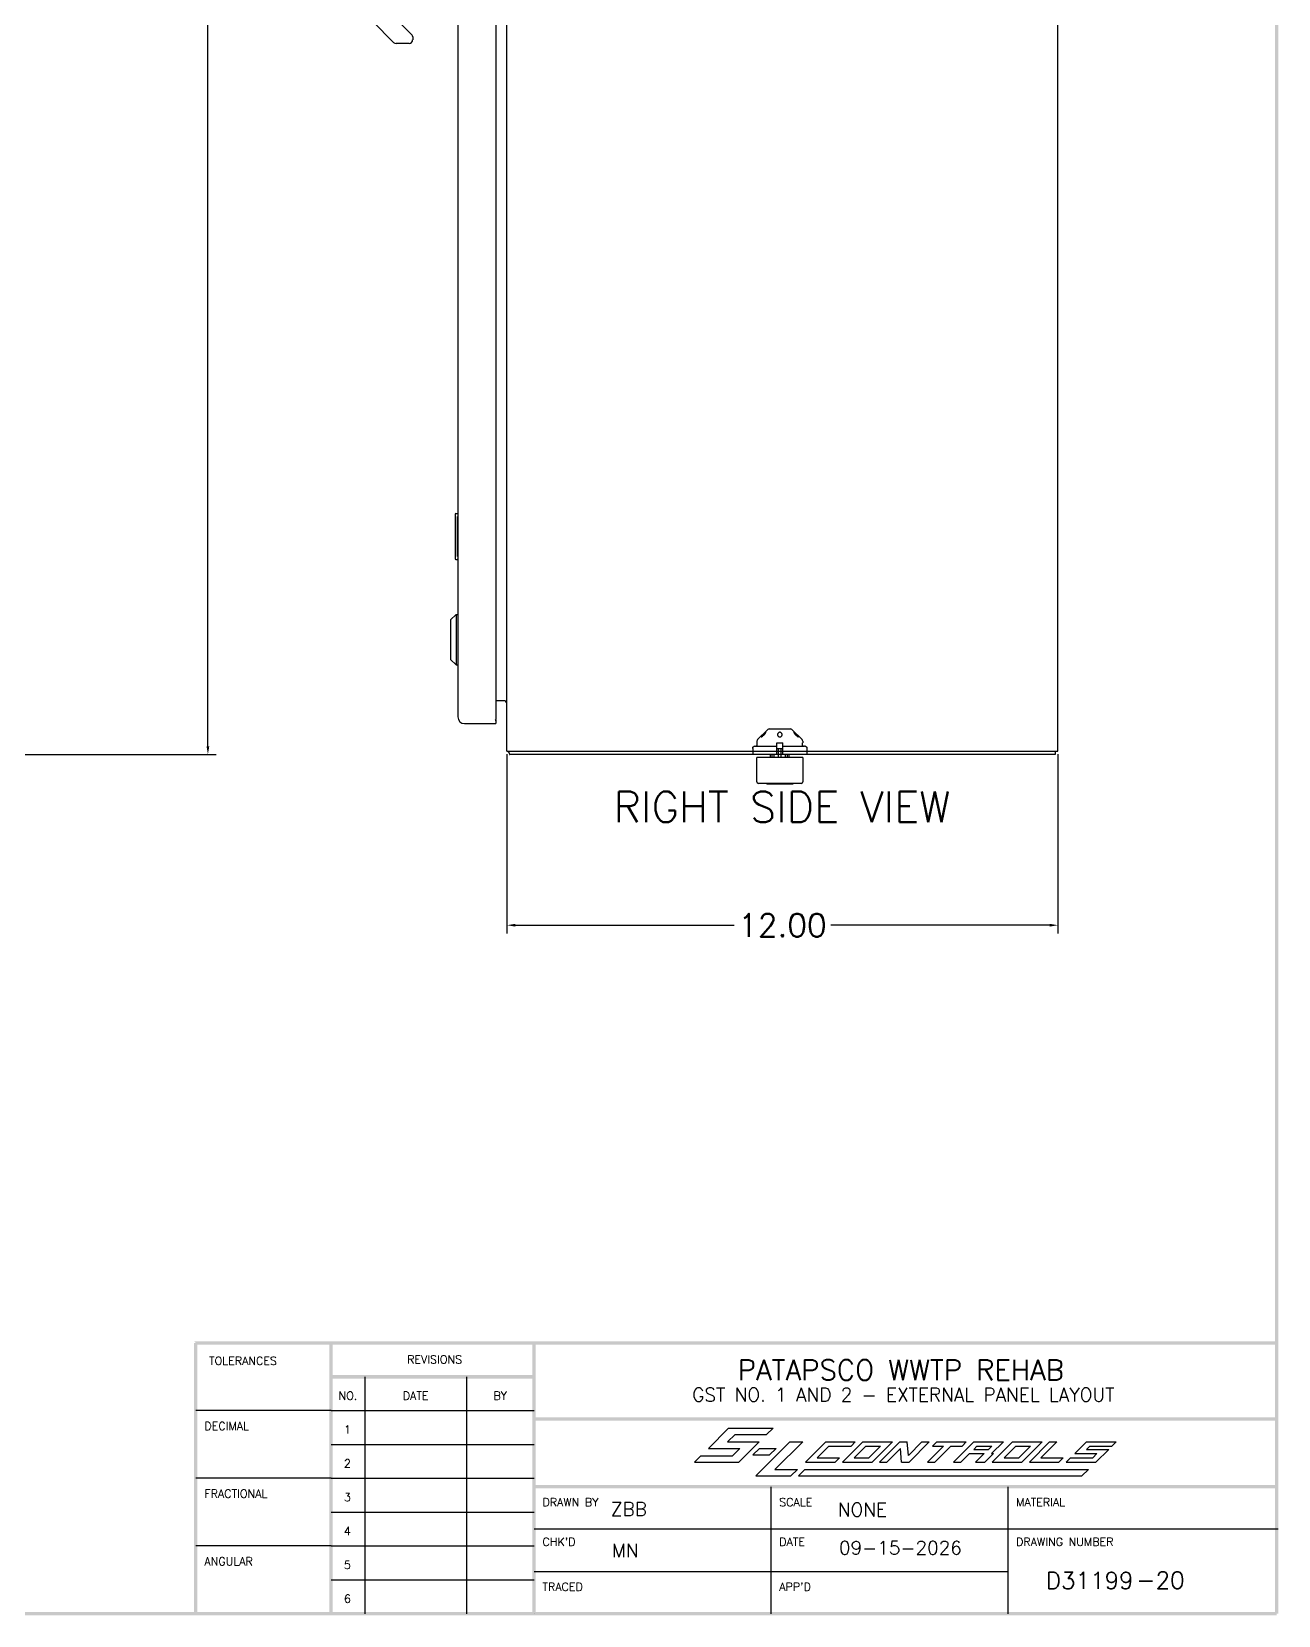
# Model space of a CAD drawing. Header units: inches. Extents: x 0 to 99.9, y 0 to 66.6.
# Drawn here: x 72.75 to 99.9, y 0 to 34.49 of the extents above; entities that cross this region are included whole.
import ezdxf
from ezdxf.enums import TextEntityAlignment as Align

# ---------------------------------------------------------------- set-up
doc = ezdxf.new("R2010")
doc.units = ezdxf.units.IN
doc.header["$MEASUREMENT"] = 0
doc.layers.add('PSYMS', color=7, linetype='Continuous')
doc.styles.add('ROMANS', font='ROMANS')
doc.styles.get("Standard").update_dxf_attribs({"font": 'romans.shx'})
doc.dimstyles.get("Standard").update_dxf_attribs({"dimtxt": 0.18, "dimasz": 0.18, "dimexe": 0.18, "dimexo": 0.0625, "dimgap": 0.09, "dimtad": 0, "dimtih": 1, "dimtoh": 1, "dimdec": 4, "dimzin": 0, "dimdsep": 46, "dimtxsty": 'Standard', "dimcen": 0.09, "dimadec": 0, "dimazin": 0, "dimtfac": 1, "dimtdec": 4, "dimtofl": 0, "dimtmove": 0, "dimatfit": 3, "dimfxl": 1, "dimtolj": 1, "dimtzin": 0, "dimarcsym": 0})

# ---------------------------------------------------------------- blocks, each defined once
blk = doc.blocks.new('LOGO')
at = {"color": 4}
for p, q in [((1.288, 0.284), (1.438, 0.432)), ((1.43, 0.331), (1.485, 0.386)), ((1.438, 0.432), (1.766, 0.432)), ((1.485, 0.386), (1.718, 0.386)), ((1.718, 0.386), (1.766, 0.432)), ((1.288, 0.284), (1.521, 0.284)), ((1.43, 0.331), (1.663, 0.331)), ((1.466, 0.229), (1.521, 0.284)), ((1.513, 0.182), (1.663, 0.331)), ((1.617, 0.237), (1.665, 0.284)), ((1.617, 0.237), (1.74, 0.237)), ((1.638, 0.081), (1.891, 0.331)), ((1.665, 0.284), (1.788, 0.284)), ((1.74, 0.237), (1.788, 0.284)), ((1.78, 0.128), (1.986, 0.331)), ((1.891, 0.331), (1.986, 0.331)), ((1.185, 0.182), (1.232, 0.229)), ((1.185, 0.182), (1.513, 0.182)), ((1.232, 0.229), (1.466, 0.229)), ((1.78, 0.128), (1.946, 0.128)), ((1.898, 0.081), (1.946, 0.128)), ((1.953, 0.081), (2, 0.128)), ((2, 0.128), (2.176, 0.128)), ((2.169, 0.128), (4.097, 0.128)), ((4.049, 0.081), (4.097, 0.128)), ((1.638, 0.081), (1.898, 0.081)), ((1.953, 0.081), (4.049, 0.081))]:
    blk.add_line(p, q, dxfattribs=at)
at = {"color": 6}
for p, q in [((2.005, 0.182), (2.155, 0.331)), ((2.092, 0.214), (2.179, 0.3)), ((2.155, 0.331), (2.374, 0.331)), ((2.179, 0.3), (2.343, 0.3)), ((2.279, 0.182), (2.429, 0.331)), ((2.343, 0.3), (2.374, 0.331)), ((2.365, 0.214), (2.452, 0.3)), ((2.429, 0.331), (2.648, 0.331)), ((2.452, 0.3), (2.561, 0.3)), ((2.475, 0.214), (2.561, 0.3)), ((2.498, 0.182), (2.648, 0.331)), ((2.552, 0.182), (2.702, 0.331)), ((2.607, 0.182), (2.707, 0.282)), ((2.702, 0.331), (2.757, 0.331)), ((2.716, 0.182), (2.707, 0.282)), ((2.766, 0.232), (2.757, 0.331)), ((2.766, 0.232), (2.866, 0.331)), ((2.771, 0.182), (2.921, 0.331)), ((2.866, 0.331), (2.921, 0.331)), ((2.908, 0.182), (3.026, 0.3)), ((2.944, 0.3), (2.976, 0.331)), ((2.944, 0.3), (3.026, 0.3)), ((2.962, 0.182), (3.081, 0.3)), ((2.976, 0.331), (3.194, 0.331)), ((3.081, 0.3), (3.163, 0.3)), ((3.099, 0.182), (3.249, 0.331)), ((3.154, 0.182), (3.217, 0.245)), ((3.163, 0.3), (3.194, 0.331)), ((3.217, 0.245), (3.326, 0.245)), ((3.249, 0.331), (3.468, 0.331)), ((3.249, 0.276), (3.272, 0.3)), ((3.249, 0.276), (3.358, 0.276)), ((3.263, 0.182), (3.326, 0.245)), ((3.272, 0.3), (3.382, 0.3)), ((3.332, 0.182), (3.395, 0.245)), ((3.358, 0.276), (3.382, 0.3)), ((3.381, 0.245), (3.468, 0.331)), ((3.381, 0.245), (3.395, 0.245)), ((3.386, 0.182), (3.536, 0.331)), ((3.473, 0.214), (3.559, 0.3)), ((3.536, 0.331), (3.755, 0.331)), ((3.559, 0.3), (3.669, 0.3)), ((3.582, 0.214), (3.669, 0.3)), ((3.605, 0.182), (3.755, 0.331)), ((3.66, 0.182), (3.81, 0.331)), ((3.746, 0.214), (3.864, 0.331)), ((3.81, 0.331), (3.864, 0.331)), ((3.996, 0.245), (4.083, 0.331)), ((3.996, 0.245), (4.16, 0.245)), ((4.037, 0.245), (4.147, 0.245)), ((4.083, 0.331), (4.302, 0.331)), ((4.083, 0.276), (4.106, 0.3)), ((4.083, 0.276), (4.178, 0.276)), ((4.083, 0.276), (4.247, 0.276)), ((4.106, 0.3), (4.27, 0.3)), ((4.129, 0.214), (4.16, 0.245)), ((4.152, 0.182), (4.247, 0.276)), ((4.27, 0.3), (4.302, 0.331)), ((2.005, 0.182), (2.224, 0.182)), ((2.092, 0.214), (2.256, 0.214)), ((2.224, 0.182), (2.256, 0.214)), ((2.279, 0.182), (2.498, 0.182)), ((2.365, 0.214), (2.475, 0.214)), ((2.552, 0.182), (2.607, 0.182)), ((2.716, 0.182), (2.771, 0.182)), ((2.908, 0.182), (2.962, 0.182)), ((3.099, 0.182), (3.154, 0.182)), ((3.263, 0.182), (3.332, 0.182)), ((3.386, 0.182), (3.605, 0.182)), ((3.473, 0.214), (3.582, 0.214)), ((3.66, 0.182), (3.878, 0.182)), ((3.746, 0.214), (3.91, 0.214)), ((3.878, 0.182), (3.91, 0.214)), ((3.933, 0.182), (3.965, 0.214)), ((3.933, 0.182), (4.152, 0.182)), ((3.965, 0.214), (4.129, 0.214))]:
    blk.add_line(p, q, dxfattribs=at)
blk = doc.blocks.new('S&L Title Block V2')
at = {"color": 2}
for p, q in [((27.15, 1.763), (27.15, 0.012)), ((27.9, 1.763), (27.9, 0.012)), ((26.9, 1.513), (25.9, 1.513)), ((26.9, 1.513), (28.4, 1.513)), ((26.9, 1.263), (28.4, 1.263)), ((26.9, 1.013), (25.9, 1.013)), ((26.9, 1.013), (28.4, 1.013)), ((30.15, 0.95), (30.15, 0.012)), ((31.9, 0.95), (31.9, 0.012)), ((26.9, 0.763), (28.4, 0.763)), ((28.4, 0.638), (33.9, 0.638)), ((26.9, 0.513), (25.9, 0.513)), ((26.9, 0.513), (28.4, 0.513)), ((26.9, 0.263), (28.4, 0.263)), ((28.4, 0.325), (31.9, 0.325)), ((28.4, 0.012), (28.4, 0.012))]:
    blk.add_line(p, q, dxfattribs=at)
for points in [[(33.9, 22.587), (33.875, 22.562), (33.9, 0.012), (33.875, 0.012)], [(25.887, 2.025), (25.912, 2), (33.9, 2.025), (33.9, 2)], [(25.887, 0.012), (25.912, 0.012), (25.887, 2.013), (25.912, 2.013)], [(26.887, 0.012), (26.912, 0.012), (26.887, 2.013), (26.912, 2.013)], [(28.387, 0.012), (28.412, 0.012), (28.387, 2.013), (28.412, 2.013)], [(26.9, 1.775), (26.9, 1.75), (28.4, 1.775), (28.4, 1.75)], [(28.4, 1.463), (28.4, 1.438), (33.9, 1.463), (33.9, 1.438)], [(28.4, 0.963), (28.4, 0.938), (33.9, 0.963), (33.9, 0.938)], [(33.888, 0), (33.888, 0.025), (0, 0), (0.025, 0.025)]]:
    blk.add_trace(points, dxfattribs=at)
at = {"color": 2, "linetype": 'Continuous'}
blk.add_blockref('LOGO', (28.4, 0.95), dxfattribs=at)
at = {"color": 2, "style": 'ROMANS'}
for s, p in [('TOLERANCES', (26.249, 1.851)), ('REVISIONS', (27.665, 1.861)), ('NO.', (27.025, 1.593)), ('DATE', (27.525, 1.593)), ('BY', (28.15, 1.593))]:
    blk.add_text(s, height=0.06, dxfattribs=at).set_placement(p, align=Align.CENTER)
for s, p in [('DECIMAL', (25.964, 1.369)), ('1', (26.995, 1.343)), ('2', (26.995, 1.093)), ('FRACTIONAL', (25.964, 0.869)), ('3', (26.995, 0.843)), ('DRAWN BY', (28.462, 0.806)), ('SCALE', (30.212, 0.806)), ('MATERIAL', (31.962, 0.806)), ('4', (26.995, 0.593)), ("CHK'D", (28.462, 0.513)), ('DATE', (30.212, 0.513)), ('DRAWING NUMBER', (31.962, 0.513)), ('ANGULAR', (25.964, 0.369)), ('5', (26.995, 0.343)), ('TRACED', (28.462, 0.181)), ("APP'D", (30.212, 0.181)), ('6', (26.995, 0.093))]:
    blk.add_text(s, height=0.06, dxfattribs=at).set_placement(p)
blk.add_text('-', height=0.125).set_placement((32.921, 0.2), align=Align.CENTER)
for tag, height, p in [('TITLE#1', 0.15, (31.11, 1.739)), ('TITLE#2', 0.1, (31.129, 1.58))]:
    blk.add_attdef(tag, text='', height=height).set_placement(p, align=Align.CENTER)
for tag, p, height in [('DRAWNBY', (28.968, 0.735), 0.1), ('SCALE', (30.644, 0.731), 0.1), ('CHKBY', (28.975, 0.429), 0.1), ('DATE', (30.653, 0.449), 0.1), ('SH#', (32.993, 0.197), 0.125)]:
    blk.add_attdef(tag, p, '', height=height)
blk.add_attdef('JOB#', text='', height=0.125).set_placement((32.83, 0.195), align=Align.RIGHT)
at = {"flags": 9}
blk.add_attdef('WD_TB', (0, 0), '', height=0.1, dxfattribs=at)
blk = doc.blocks.new('SCE-42XEL3712SS6LP')
for p, q in [((51.398, 2.769), (51.398, 44.619)), ((63.398, 2.769), (63.398, 44.619)), ((50.33, 43.874), (50.33, 3.514)), ((51.155, 43.929), (51.155, 3.459)), ((48.929, 18.205), (48.477, 18.658)), ((48.897, 18.795), (49.332, 18.359)), ((49.346, 18.326), (49.346, 18.261)), ((49.267, 18.182), (48.985, 18.182)), ((50.285, 7.944), (50.33, 7.944)), ((50.27, 7.929), (50.27, 6.959)), ((50.317, 7.844), (50.317, 7.044)), ((50.285, 6.944), (50.33, 6.944)), ((50.173, 5.631), (50.291, 5.749)), ((50.173, 5.631), (50.173, 4.765)), ((50.291, 5.749), (50.33, 5.749)), ((50.291, 5.749), (50.291, 4.647)), ((50.173, 4.765), (50.291, 4.647)), ((50.291, 4.647), (50.33, 4.647)), ((51.328, 3.869), (51.155, 3.869)), ((50.475, 3.369), (51.155, 3.369)), ((51.14, 3.444), (51.155, 3.444)), ((51.155, 3.444), (51.155, 3.369)), ((51.398, 2.769), (63.398, 2.769)), ((63.335, 2.769), (63.335, 2.694)), ((63.335, 2.694), (51.461, 2.694))]:
    blk.add_line(p, q)
for points in [[(50.315, 7.88), (50.316, 7.875), (50.316, 7.869), (50.316, 7.863), (50.317, 7.857), (50.317, 7.85), (50.317, 7.844)], [(50.317, 7.044), (50.317, 7.038), (50.317, 7.032), (50.316, 7.025), (50.316, 7.019), (50.316, 7.014), (50.315, 7.008)], [(51.44, 2.737), (51.441, 2.736), (51.442, 2.734), (51.443, 2.733), (51.445, 2.73), (51.446, 2.728), (51.446, 2.726), (51.447, 2.723), (51.448, 2.721), (51.449, 2.718), (51.45, 2.716), (51.451, 2.711)], [(51.451, 2.711), (51.452, 2.708), (51.452, 2.706), (51.453, 2.705), (51.453, 2.703), (51.454, 2.701), (51.455, 2.699), (51.455, 2.698), (51.456, 2.697), (51.457, 2.696), (51.458, 2.695), (51.459, 2.695), (51.459, 2.694), (51.46, 2.694), (51.461, 2.694)]]:
    blk.add_lwpolyline(points)
for centre, radius, start, end in [((49.299, 18.326), 0.0472, 0, 45), ((48.985, 18.261), 0.0787, 225, 270), ((49.267, 18.261), 0.0787, 270, 0), ((50.285, 7.929), 0.015, 90, 180), ((50.315, 7.929), 0.015, 0, 90), ((50.285, 6.959), 0.015, 180, 270), ((50.315, 6.959), 0.015, 270, 0), ((51.328, 3.799), 0.07, 0, 90), ((50.475, 3.514), 0.145, 180, 270), ((51.14, 3.459), 0.015, 270, 0), ((51.543, 2.839), 0.145, 208.8685, 224.6014)]:
    blk.add_arc(centre, radius, start, end)
at = {"insert": (57.389, 1.888), "char_height": 0.66636, "width": 7.94681, "attachment_point": 2, "line_spacing_factor": 0.9}
blk.add_mtext('{\\Fromans|c0;RIGHT SIDE VIEW}', dxfattribs=at)
blk = doc.blocks.new('*D53')
at = {"layer": 'Defpoints', "color": 0, "transparency": 16777216}
for p in [(72.029, 60.743), (76.589, 60.743), (72.029, 18.743)]:
    blk.add_point(p, dxfattribs=at)
at = {"layer": 'PSYMS', "color": 0, "lineweight": -2, "transparency": 16777216}
for p, q in [((72.092, 60.743), (76.769, 60.743)), ((76.589, 60.563), (76.589, 40.083)), ((76.589, 18.923), (76.589, 39.403)), ((72.092, 18.743), (76.769, 18.743))]:
    blk.add_line(p, q, dxfattribs=at)
at = {"layer": 'PSYMS', "color": 0, "transparency": 16777216}
for points in [[(76.559, 60.563), (76.619, 60.563), (76.589, 60.743)], [(76.559, 18.923), (76.619, 18.923), (76.589, 18.743)]]:
    blk.add_solid(points, dxfattribs=at)
at = {"layer": 'PSYMS', "color": 0, "transparency": 16777216, "insert": (76.589, 39.743), "char_height": 0.18, "attachment_point": 5}
blk.add_mtext('\\A1;{\\H2.77778x;42.00}', dxfattribs=at)
blk = doc.blocks.new('*D54')
at = {"layer": 'Defpoints', "color": 0, "transparency": 16777216}
for p in [(83.1, 18.818), (95.1, 18.818), (95.1, 15.028)]:
    blk.add_point(p, dxfattribs=at)
at = {"layer": 'PSYMS', "color": 0, "lineweight": -2, "transparency": 16777216}
for p, q in [((83.1, 18.755), (83.1, 14.848)), ((95.1, 18.755), (95.1, 14.848)), ((83.28, 15.028), (88.046, 15.028)), ((94.92, 15.028), (90.154, 15.028))]:
    blk.add_line(p, q, dxfattribs=at)
at = {"layer": 'PSYMS', "color": 0, "transparency": 16777216}
for points in [[(83.28, 15.058), (83.28, 14.998), (83.1, 15.028)], [(94.92, 15.058), (94.92, 14.998), (95.1, 15.028)]]:
    blk.add_solid(points, dxfattribs=at)
at = {"layer": 'PSYMS', "color": 0, "transparency": 16777216, "insert": (89.1, 15.028), "char_height": 0.18, "attachment_point": 5}
blk.add_mtext('\\A1;{\\H2.77778x;12.00}', dxfattribs=at)

msp = doc.modelspace()

# ---------------------------------------------------------------- linework, layer by layer
at = {"color": 7, "linetype": 'Continuous'}
for p, q in [((88.544, 19.035), (88.544, 18.999)), ((88.544, 18.999), (88.547, 18.999)), ((88.547, 18.945), (88.547, 18.999)), ((88.779, 19.291), (88.558, 19.07)), ((88.814, 19.305), (89.273, 19.305)), ((88.981, 18.743), (88.981, 18.999)), ((88.981, 18.999), (89.106, 18.999)), ((89.106, 18.743), (89.106, 18.999)), ((89.308, 19.291), (89.529, 19.07)), ((89.54, 18.999), (89.544, 18.999)), ((89.54, 18.945), (89.54, 18.999)), ((89.544, 19.035), (89.544, 18.999)), ((88.453, 18.88), (88.453, 18.743)), ((88.981, 18.743), (88.453, 18.743)), ((88.503, 18.93), (88.498, 18.93)), ((88.503, 18.93), (88.981, 18.93)), ((88.535, 18.931), (88.532, 18.93)), ((88.544, 18.15), (88.544, 18.68)), ((89.544, 18.68), (88.544, 18.68)), ((88.839, 18.68), (88.839, 18.743)), ((88.841, 18.68), (88.841, 18.743)), ((88.879, 18.68), (88.879, 18.743)), ((88.921, 18.68), (88.921, 18.743)), ((89.106, 18.871), (88.981, 18.871)), ((89.014, 18.68), (89.014, 18.871)), ((89.073, 18.68), (89.073, 18.871)), ((89.106, 18.93), (89.584, 18.93)), ((89.634, 18.743), (89.106, 18.743)), ((89.166, 18.68), (89.166, 18.743)), ((89.208, 18.68), (89.208, 18.743)), ((89.246, 18.68), (89.246, 18.743)), ((89.249, 18.68), (89.249, 18.743)), ((89.544, 18.68), (89.544, 18.15)), ((89.555, 18.93), (89.552, 18.931)), ((89.634, 18.88), (89.634, 18.743)), ((89.511, 18.117), (88.576, 18.117)), ((88.764, 18.117), (88.764, 18.102)), ((89.324, 18.102), (88.764, 18.102)), ((88.765, 18.117), (88.765, 18.102)), ((88.766, 18.117), (88.766, 18.102)), ((88.806, 18.117), (88.806, 18.102)), ((88.808, 18.117), (88.808, 18.102)), ((88.813, 18.117), (88.813, 18.102)), ((88.815, 18.102), (88.815, 18.117)), ((88.82, 18.117), (88.82, 18.102)), ((88.829, 18.117), (88.829, 18.102)), ((88.834, 18.117), (88.834, 18.102)), ((88.835, 18.117), (88.835, 18.102)), ((88.839, 18.117), (88.839, 18.102)), ((88.844, 18.117), (88.844, 18.102)), ((88.874, 18.117), (88.874, 18.102)), ((88.875, 18.117), (88.875, 18.102)), ((88.877, 18.117), (88.877, 18.102)), ((88.887, 18.117), (88.887, 18.102)), ((88.917, 18.117), (88.917, 18.102)), ((88.978, 18.117), (88.978, 18.102)), ((88.979, 18.117), (88.979, 18.102)), ((88.979, 18.117), (88.979, 18.102)), ((89.076, 18.117), (89.076, 18.102)), ((89.081, 18.117), (89.081, 18.102)), ((89.184, 18.117), (89.184, 18.102)), ((89.189, 18.117), (89.189, 18.102)), ((89.193, 18.117), (89.193, 18.102)), ((89.194, 18.117), (89.194, 18.102)), ((89.223, 18.117), (89.223, 18.102)), ((89.223, 18.117), (89.223, 18.102)), ((89.228, 18.117), (89.228, 18.102)), ((89.229, 18.117), (89.229, 18.102)), ((89.23, 18.117), (89.23, 18.102)), ((89.233, 18.117), (89.233, 18.102)), ((89.234, 18.117), (89.234, 18.102)), ((89.263, 18.117), (89.263, 18.102)), ((89.264, 18.117), (89.264, 18.102)), ((89.271, 18.117), (89.271, 18.102)), ((89.275, 18.117), (89.275, 18.102)), ((89.313, 18.117), (89.313, 18.102)), ((89.318, 18.117), (89.318, 18.102)), ((89.322, 18.117), (89.322, 18.102)), ((89.324, 18.117), (89.324, 18.102)), ((89.324, 18.117), (89.324, 18.102))]:
    msp.add_line(p, q, dxfattribs=at)
for points in [[(88.671, 19.177), (88.665, 19.17), (88.659, 19.163), (88.653, 19.157), (88.648, 19.151), (88.645, 19.147), (88.642, 19.142), (88.639, 19.139), (88.638, 19.136), (88.637, 19.134), (88.637, 19.133)], [(88.637, 19.133), (88.637, 19.132), (88.637, 19.131), (88.638, 19.13), (88.64, 19.13), (88.642, 19.131), (88.645, 19.132), (88.648, 19.133), (88.651, 19.135), (88.655, 19.137), (88.66, 19.14), (88.665, 19.144), (88.67, 19.148), (88.676, 19.153), (88.682, 19.158), (88.689, 19.164), (88.695, 19.17), (88.702, 19.177)], [(88.737, 19.228), (88.737, 19.228), (88.736, 19.23), (88.735, 19.23), (88.734, 19.23), (88.732, 19.23), (88.73, 19.229), (88.727, 19.228), (88.724, 19.226), (88.721, 19.223), (88.717, 19.22), (88.713, 19.217), (88.708, 19.212), (88.703, 19.208), (88.697, 19.203), (88.691, 19.197), (88.685, 19.191), (88.678, 19.184), (88.671, 19.177)], [(88.702, 19.177), (88.709, 19.184), (88.715, 19.191), (88.72, 19.197), (88.724, 19.203), (88.728, 19.208), (88.731, 19.213), (88.733, 19.217), (88.735, 19.221), (88.736, 19.224), (88.737, 19.227), (88.737, 19.228)], [(89.044, 19.23), (89.039, 19.23), (89.034, 19.229), (89.03, 19.228), (89.025, 19.226), (89.02, 19.224), (89.016, 19.221), (89.011, 19.217), (89.007, 19.213), (89.004, 19.208), (89, 19.203), (88.998, 19.197), (88.995, 19.191), (88.994, 19.184), (88.994, 19.177)], [(88.994, 19.177), (88.994, 19.17), (88.995, 19.164), (88.997, 19.159), (89, 19.153), (89.003, 19.149), (89.007, 19.145), (89.011, 19.141), (89.015, 19.138), (89.02, 19.136), (89.025, 19.134), (89.029, 19.132), (89.034, 19.131), (89.039, 19.131), (89.044, 19.13)], [(89.094, 19.177), (89.093, 19.184), (89.092, 19.191), (89.089, 19.197), (89.087, 19.203), (89.083, 19.208), (89.08, 19.213), (89.076, 19.217), (89.071, 19.221), (89.067, 19.224), (89.062, 19.226), (89.057, 19.228), (89.053, 19.229), (89.048, 19.23), (89.044, 19.23)], [(89.044, 19.13), (89.048, 19.131), (89.053, 19.131), (89.058, 19.132), (89.063, 19.134), (89.067, 19.136), (89.072, 19.138), (89.076, 19.141), (89.08, 19.145), (89.084, 19.149), (89.087, 19.153), (89.09, 19.158), (89.092, 19.164), (89.093, 19.17), (89.094, 19.177)], [(89.416, 19.177), (89.409, 19.184), (89.402, 19.191), (89.395, 19.197), (89.389, 19.203), (89.384, 19.208), (89.378, 19.213), (89.373, 19.217), (89.369, 19.221), (89.365, 19.224), (89.361, 19.227), (89.358, 19.228), (89.356, 19.23), (89.354, 19.23), (89.352, 19.23), (89.351, 19.23), (89.35, 19.229), (89.35, 19.228)], [(89.35, 19.228), (89.35, 19.226), (89.351, 19.223), (89.352, 19.22), (89.354, 19.217), (89.357, 19.212), (89.36, 19.208), (89.363, 19.203), (89.367, 19.197), (89.372, 19.191), (89.378, 19.184), (89.385, 19.177)], [(89.385, 19.177), (89.392, 19.17), (89.399, 19.163), (89.406, 19.157), (89.412, 19.151), (89.419, 19.147), (89.424, 19.142), (89.43, 19.139), (89.434, 19.136), (89.438, 19.134), (89.442, 19.132), (89.444, 19.131), (89.447, 19.13), (89.448, 19.13), (89.449, 19.131), (89.45, 19.132), (89.45, 19.133)], [(89.45, 19.133), (89.45, 19.133), (89.45, 19.135), (89.449, 19.137), (89.447, 19.14), (89.444, 19.144), (89.441, 19.148), (89.438, 19.153), (89.433, 19.158), (89.428, 19.164), (89.422, 19.17), (89.416, 19.177)], [(88.453, 18.88), (88.453, 18.886), (88.454, 18.891), (88.456, 18.897), (88.458, 18.902), (88.461, 18.907), (88.464, 18.912), (88.468, 18.916), (88.472, 18.919), (88.477, 18.923), (88.481, 18.925), (88.487, 18.928), (88.492, 18.929), (88.498, 18.93)], [(88.535, 18.931), (88.537, 18.931), (88.539, 18.932), (88.541, 18.933), (88.543, 18.935), (88.545, 18.937), (88.546, 18.939), (88.547, 18.941), (88.547, 18.943), (88.547, 18.945)], [(89.54, 18.945), (89.54, 18.943), (89.54, 18.941), (89.541, 18.939), (89.542, 18.937), (89.544, 18.935), (89.546, 18.933), (89.548, 18.932), (89.55, 18.931), (89.552, 18.931)], [(89.595, 18.929), (89.589, 18.93), (89.584, 18.93)], [(89.595, 18.929), (89.6, 18.928), (89.606, 18.925), (89.611, 18.923), (89.615, 18.919), (89.619, 18.916), (89.623, 18.912), (89.626, 18.907), (89.629, 18.902), (89.631, 18.897), (89.633, 18.891), (89.634, 18.886), (89.634, 18.88)]]:
    msp.add_lwpolyline(points, dxfattribs=at)
for centre, radius, start, end in [((88.594, 19.035), 0.05, 135, 180), ((88.814, 19.255), 0.05, 90, 135), ((89.273, 19.255), 0.05, 45, 90), ((89.494, 19.035), 0.05, 0, 45), ((88.576, 18.15), 0.0325, 180, 270), ((89.511, 18.15), 0.0325, 270, 0)]:
    msp.add_arc(centre, radius, start, end, dxfattribs=at)

# ---------------------------------------------------------------- block references
at = {"xscale": 2.946875676171419, "yscale": 2.946875676171419, "zscale": 2.946875676171419}
msp.add_blockref('S&L Title Block V2', (0, 0), dxfattribs=at).add_auto_attribs({'SH#': '20', 'JOB#': 'D31199', 'DATE': '09-15-2026', 'SCALE': 'NONE', 'CHKBY': 'MN', 'DRAWNBY': 'ZBB', 'TITLE#2': 'GST NO. 1 AND 2 - EXTERNAL PANEL LAYOUT', 'TITLE#1': 'PATAPSCO WWTP REHAB'})
at = {"layer": 'PSYMS'}
msp.add_blockref('SCE-42XEL3712SS6LP', (31.702, 16.049), dxfattribs=at)

# ---------------------------------------------------------------- dimensions: what is measured, and where the dimension line sits
dim = msp.add_linear_dim(base=(76.589, 60.743), p1=(72.029, 18.743), p2=(72.029, 60.743), angle=90, text='{\\H2.77778x;<>}', dimstyle='Standard', override={"dimdec": 2}, dxfattribs=at)
dim.commit()
dim.dimension.update_dxf_attribs({"geometry": '*D53', "text_midpoint": (76.589, 39.743)})
dim = msp.add_linear_dim(base=(95.1, 15.028), p1=(83.1, 18.818), p2=(95.1, 18.818), text='{\\H2.77778x;<>}', dimstyle='Standard', override={"dimdec": 2}, dxfattribs=at)
dim.commit()
dim.dimension.update_dxf_attribs({"geometry": '*D54', "text_midpoint": (89.1, 15.028)})

doc.saveas('drawing.dxf')
